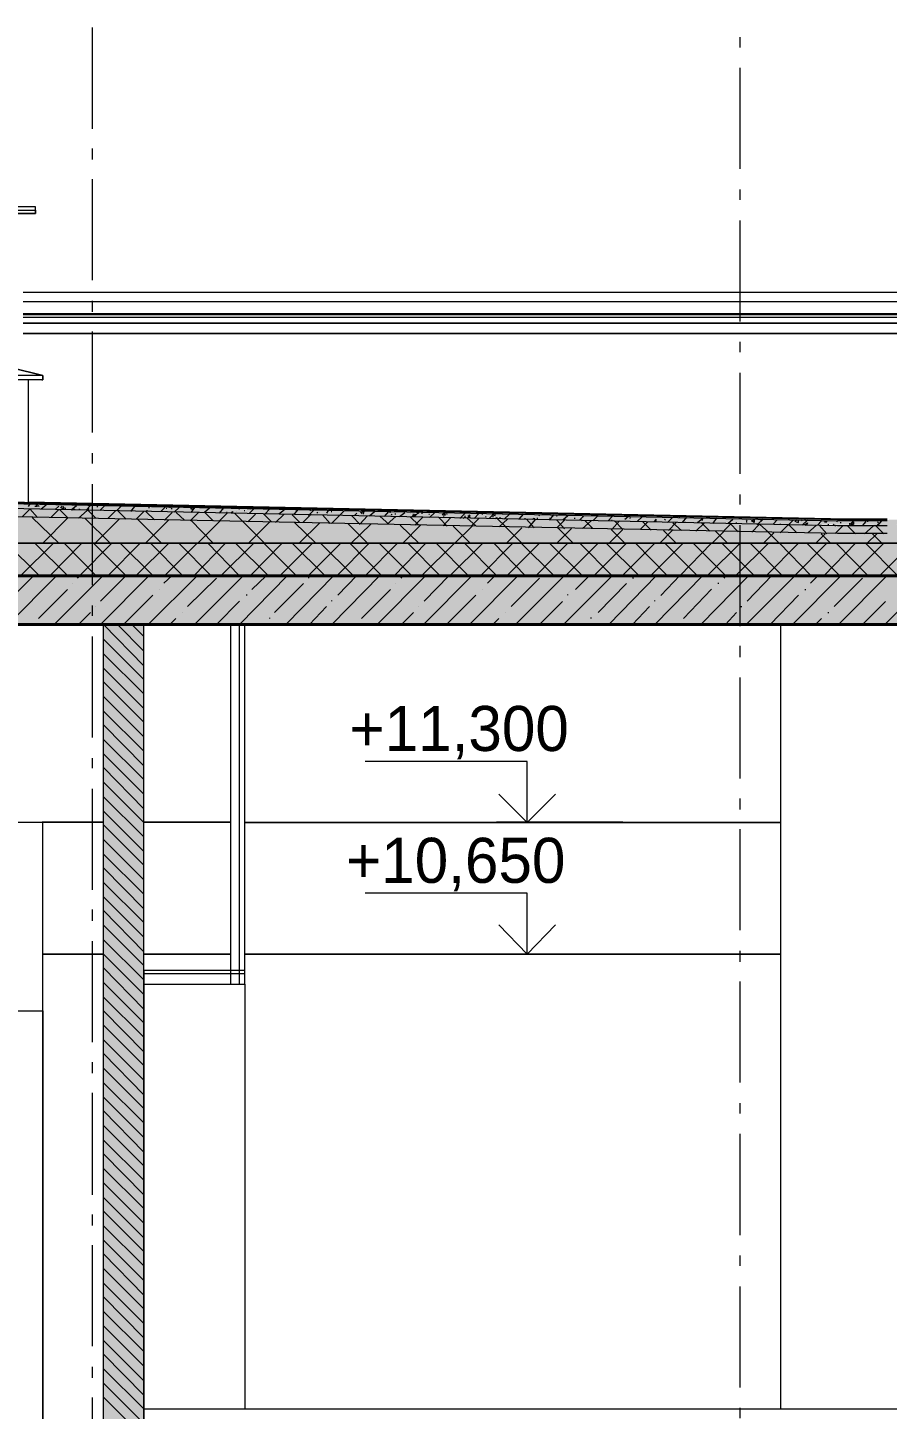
# Model space of a CAD drawing. Header units: millimetres. Extents: x -135211 to 49383, y -8033 to 228499.
# Drawn here: x -37917 to -33666, y 57053 to 63884 of the extents above; entities that cross this region are included whole.
import ezdxf

# ---------------------------------------------------------------- set-up
doc = ezdxf.new("R2010")
doc.units = ezdxf.units.MM
doc.layers.add('PDF _Геометрия', color=7, linetype='Continuous', true_color=0x1d1d1d)
doc.layers.add('PDF _Сплошная заливка', color=7, linetype='Continuous', true_color=0xffffff)
doc.layers.add('PDF _Текст', color=7, linetype='Continuous')

msp = doc.modelspace()

# ---------------------------------------------------------------- hatches: boundary and pattern name
at = {"layer": 'PDF _Сплошная заливка', "transparency": 33554559}
h = msp.add_hatch(color=256, dxfattribs=at)
h.paths.add_polyline_path([(-42196.6, 61619.7), (-42196.6, 61594.3), (-41993.4, 61594.3), (-41587.1, 61585.8), (-41388.1, 61581.6), (-40778.6, 61568.9), (-40579.6, 61564.7), (-39970, 61552), (-39771.1, 61547.7), (-39364.7, 61539.3), (-39165.8, 61535), (-38556.2, 61522.3), (-38357.2, 61518.1), (-37747.7, 61505.4), (-37548.7, 61501.2), (-36939.2, 61488.5), (-36740.2, 61484.2), (-36333.8, 61475.8), (-36134.9, 61471.5), (-35525.3, 61458.8), (-35326.4, 61454.6), (-34716.8, 61441.9), (-34517.8, 61437.7), (-34111.5, 61429.2), (-33620.4, 61425), (-33620.4, 61429.2), (-33273.3, 61429.2), (-33142.1, 61425), (-32896.6, 61420.7), (-32896.6, 61425), (-29442.4, 61492.7), (-29239.2, 61496.9), (-29040.2, 61501.2), (-28837.1, 61505.4), (-28638.1, 61509.6), (-28434.9, 61513.9), (-28236, 61518.1), (-28032.8, 61522.3), (-27833.8, 61526.6), (-27630.6, 61530.8), (-27431.7, 61535), (-27228.5, 61539.3), (-27029.5, 61543.5), (-26830.6, 61543.5), (-26830.6, 61564.7), (-27033.8, 61564.7), (-27863.5, 61547.7), (-28066.6, 61543.5), (-28896.3, 61526.6), (-29099.5, 61522.3), (-30136.6, 61501.2), (-30365.2, 61496.9), (-31529.3, 61475.8), (-31757.9, 61471.5), (-32922, 61450.4), (-33142.1, 61446.1), (-33142.1, 61450.4), (-33273.3, 61454.6), (-33535.8, 61454.6), (-33667, 61450.4), (-33912.5, 61446.1), (-33912.5, 61450.4), (-34111.5, 61454.6), (-34517.8, 61463.1), (-34716.8, 61467.3), (-35326.4, 61480), (-35525.3, 61484.2), (-36134.9, 61496.9), (-36333.8, 61501.2), (-36740.2, 61509.6), (-36939.2, 61513.9), (-37548.7, 61526.6), (-37747.7, 61530.8), (-38357.2, 61543.5), (-38556.2, 61547.7), (-39165.8, 61560.4), (-39364.7, 61564.7), (-39771.1, 61573.1), (-39970, 61577.4), (-40579.6, 61590.1), (-40778.6, 61594.3), (-41388.1, 61607), (-41587.1, 61611.2), (-41993.4, 61619.7)])
h.paths.add_polyline_path([(-47847.8, 61746.7), (-50231.8, 61796.3), (-50483, 61796.3), (-50483, 61772.1), (-50281.8, 61772.1), (-49469, 61755.1), (-49261.6, 61750.9), (-48245.7, 61729.7), (-47648.8, 61717), (-47648.8, 61742.4)])
h = msp.add_hatch(color=256, dxfattribs=at)
h.paths.add_polyline_path([(-42196.6, 61594.3), (-42196.6, 61552), (-41989.2, 61552), (-39500.2, 61501.2), (-39297, 61496.9), (-36807.9, 61446.1), (-36604.7, 61441.9), (-34115.7, 61391.1), (-33912.5, 61386.9), (-33620.4, 61382.6), (-33620.4, 61386.9), (-33510.4, 61391.1), (-33273.3, 61391.1), (-33146.3, 61386.9), (-32896.6, 61382.6), (-32896.6, 61386.9), (-32663.8, 61391.1), (-32435.2, 61395.3), (-32202.4, 61399.6), (-31745.2, 61408), (-31512.4, 61412.3), (-31283.8, 61416.5), (-31051, 61420.7), (-30593.8, 61429.2), (-30361, 61433.4), (-30132.4, 61437.7), (-29899.6, 61441.9), (-29442.4, 61450.4), (-29239.2, 61454.6), (-29040.2, 61458.8), (-28837.1, 61463.1), (-28638.1, 61467.3), (-28434.9, 61471.5), (-28236, 61475.8), (-28032.8, 61480), (-27833.8, 61484.2), (-27630.6, 61488.5), (-27431.7, 61492.7), (-27228.5, 61496.9), (-27029.5, 61501.2), (-26830.6, 61501.2), (-26830.6, 61543.5), (-27021.1, 61543.5), (-30136.6, 61475.8), (-30365.2, 61471.5), (-31529.3, 61450.4), (-31757.9, 61446.1), (-32922, 61425), (-33142.1, 61420.7), (-33142.1, 61425), (-33273.3, 61429.2), (-33535.8, 61429.2), (-33667, 61425), (-33912.5, 61420.7), (-33912.5, 61425), (-34111.5, 61429.2), (-34517.8, 61437.7), (-34716.8, 61441.9), (-35326.4, 61454.6), (-35525.3, 61458.8), (-36134.9, 61471.5), (-36333.8, 61475.8), (-36740.2, 61484.2), (-36939.2, 61488.5), (-37548.7, 61501.2), (-37747.7, 61505.4), (-38357.2, 61518.1), (-38556.2, 61522.3), (-39165.8, 61535), (-39364.7, 61539.3), (-39771.1, 61547.7), (-39970, 61552), (-40579.6, 61564.7), (-40778.6, 61568.9), (-41388.1, 61581.6), (-41587.1, 61585.8), (-41993.4, 61594.3)])
h.paths.add_polyline_path([(-47847.8, 61721.3), (-50232.2, 61771), (-50483, 61771), (-50483, 61734), (-50298.7, 61734), (-49367.4, 61712.8), (-49177, 61708.6), (-48245.7, 61687.4), (-47648.8, 61674.7), (-47648.8, 61717)])
h = msp.add_hatch(color=256, dxfattribs=at)
h.paths.add_polyline_path([(-42196.6, 61552), (-42196.6, 61336.1), (-26830.6, 61336.1), (-26830.6, 61501.2), (-27033.8, 61501.2), (-27863.5, 61484.2), (-28066.6, 61480), (-28896.3, 61463.1), (-29099.5, 61458.8), (-30136.6, 61437.7), (-30365.2, 61433.4), (-31529.3, 61412.3), (-31757.9, 61408), (-32922, 61386.9), (-33146.3, 61382.6), (-33146.3, 61386.9), (-33273.3, 61391.1), (-33535.8, 61391.1), (-33667, 61386.9), (-33912.5, 61382.6), (-33912.5, 61386.9), (-34115.7, 61391.1), (-36604.7, 61441.9), (-36807.9, 61446.1), (-39297, 61496.9), (-39500.2, 61501.2), (-41989.2, 61552)])
h.paths.add_polyline_path([(-49917.7, 61725.5), (-50250.5, 61732.9), (-50483, 61732.9), (-50483, 61336.1), (-47648.8, 61336.1), (-47648.8, 61674.7), (-47835.1, 61679), (-48216.1, 61687.4), (-48402.3, 61691.6), (-48973.8, 61704.3), (-49160, 61708.6), (-49731.5, 61721.3)])
h = msp.add_hatch(color=256, dxfattribs=at)
h.paths.add_polyline_path([(-47648.8, 61175.2), (-47648.8, 61335.9), (-50648.6, 61335.9), (-50648.6, 61175.2)])
h.paths.add_polyline_path([(-26648.6, 61175.2), (-26648.6, 61335.9), (-42196.6, 61335.9), (-42196.6, 61175.2)])
h = msp.add_hatch(color=256, dxfattribs=at)
h.paths.add_polyline_path([(-89594.3, 60933.9), (-89594.3, 61174.9), (-103546, 61174.9), (-103546, 60933.9)])
h.paths.add_polyline_path([(146.8, 60933.9), (146.8, 61174.9), (-22999.7, 61174.9), (-22999.7, 60933.9)])
h.paths.add_polyline_path([(-23351, 60933.9), (-23351, 61174.9), (-26352.2, 61174.9), (-26352.2, 60933.9)])
h.paths.add_polyline_path([(-26398.8, 60933.9), (-26398.8, 61174.9), (-44097.3, 61174.9), (-44097.3, 60933.9)])
h.paths.add_polyline_path([(-45350.3, 60933.9), (-45350.3, 61174.9), (-51128.4, 61174.9), (-51128.4, 60933.9)])
h.paths.add_polyline_path([(-77398.8, 60933.9), (-77398.8, 61174.9), (-79396.8, 61174.9), (-79396.8, 60933.9)])
h.paths.add_polyline_path([(-82897.6, 60933.9), (-82897.6, 61174.9), (-86097.8, 61174.9), (-86097.8, 60933.9)])

# ---------------------------------------------------------------- linework, layer by layer
at = {"layer": 'PDF _Геометрия', "color": 7, "lineweight": 9}
for points in [[(-37596.9, 63384.5), (-37596.9, 63884)], [(-34394.4, 63786.4), (-34394.4, 63837.2)], [(-34394.4, 63185.3), (-34394.4, 63684.8)], [(-37596.9, 63232.1), (-37596.9, 63287.2)], [(-37596.9, 62635.2), (-37596.9, 63134.8)], [(-34394.4, 63032.9), (-34394.4, 63083.7)], [(-40667.4, 62982), (-37877.7, 62982), (-37877.7, 62998.9), (-38618.7, 62998.9)], [(-37877.7, 62982), (-37877.7, 62965), (-40667.4, 62965), (-37877.7, 62965), (-37877.7, 62977.8)], [(-34394.4, 62431.7), (-34394.4, 62931.3)], [(-31428.8, 62575.4), (-37939.5, 62575.4)], [(-31428.8, 62528.8), (-37939.5, 62528.8)], [(-37596.9, 62478.6), (-37596.9, 62533.6)], [(-31428.8, 62469.5), (-37939.5, 62469.5)], [(-37939.5, 62465.3), (-31428.8, 62465.3)], [(-37939.5, 62452.6), (-31428.8, 62452.6)], [(-37596.9, 61881.7), (-37596.9, 62381.3)], [(-34394.4, 62279.3), (-34394.4, 62330.1)], [(-37846.7, 62143.6), (-37842.6, 62143.6), (-37842.6, 62164.8), (-37994.7, 62202.9), (-37842.6, 62164.8), (-40700, 62164.8)], [(-37842.6, 62164.8), (-37842.6, 62143.6), (-40700, 62143.6)], [(-34394.4, 61678.2), (-34394.4, 62177.7)], [(-37912.8, 61535.1), (-37912.8, 62144.6)], [(-37596.9, 61729.3), (-37596.9, 61780.1)], [(-33911.8, 61454.5), (-42196, 61623.8)], [(-37596.9, 61128.2), (-37596.9, 61627.8)], [(-42189.5, 61334.9), (-26822.4, 61334.9), (-26822.4, 61500), (-26822.4, 61542.4), (-26822.4, 61563.5), (-26822.4, 61567.8), (-26822.4, 61572), (-29811, 61508.5)], [(-34394.4, 61525.8), (-34394.4, 61576.6)], [(-37912.8, 61539.2), (-36824.8, 61513.9)], [(-37912.1, 61539.2), (-33789, 61454.5)], [(-34394.4, 60924.7), (-34394.4, 61424.3)], [(-33666.2, 61454.5), (-33911.7, 61454.5)], [(-42195, 61175), (-26646.9, 61175), (-26646.9, 61335.9), (-42195, 61335.9)], [(-37596.9, 60975.8), (-37596.9, 61026.6)], [(-37544.3, 60933.3), (-37544.3, 56975.1), (-37844.8, 56975.1)], [(-37344.4, 59155.1), (-36912.6, 59155.1), (-36912.6, 60933.1), (-37094.5, 60933.1)], [(-36915.4, 59155.6), (-36868.7, 59155.6), (-36868.7, 60933.5), (-36915.4, 60933.5)], [(-32701, 60933.8), (-34199.4, 60933.8)], [(-37596.9, 60374.7), (-37596.9, 60874.2)], [(-37541.3, 56974.6), (-37342.5, 56974.6), (-37342.5, 60932.8), (-37541.3, 60932.8)], [(-36863.6, 59154.7), (-36842.4, 59154.7), (-36842.4, 60932.7), (-36863.6, 60932.7)], [(-34192.6, 57055), (-34192.6, 60932.7), (-36842.9, 60932.7)], [(-34394.4, 60772.3), (-34394.4, 60827.3)], [(-34394.4, 60171.2), (-34394.4, 60670.7)], [(-37596.9, 60222.3), (-37596.9, 60273.1)], [(-35447.3, 59955.1), (-35447.3, 60255.6), (-36247.4, 60255.6)], [(-37596.9, 59621.2), (-37596.9, 60120.7)], [(-34394.4, 60018.8), (-34394.4, 60073.8)], [(-38094.8, 59955.3), (-37544.3, 59955.3), (-37844.8, 59955.3)], [(-38092.4, 59023.6), (-37842.6, 59023.6), (-37842.6, 56974.7), (-37842.6, 59303.1), (-37842.6, 59955), (-37994.7, 59955)], [(-35298.1, 59955.6), (-35598.5, 59955.6)], [(-35096.4, 59955.8), (-34973.5, 59955.8), (-35452, 59955.8)], [(-34394.4, 59421.9), (-34394.4, 59921.4)], [(-35447.3, 59303.9), (-35447.3, 59604.4), (-36247.4, 59604.4)], [(-37596.9, 59468.8), (-37596.9, 59523.8)], [(-37596.9, 58867.7), (-37596.9, 59367.2)], [(-35289.4, 59303), (-35589.7, 59303)], [(-34833.1, 59303.1), (-35442.7, 59303.1)], [(-34561.1, 59302.9), (-34832.2, 59302.9)], [(-34394.4, 59265.3), (-34394.4, 59320.3)], [(-37342.5, 59222.5), (-37342.5, 59205.5), (-37342.5, 59154.8), (-37342.5, 57055), (-37342.5, 57046.5), (-37342.5, 57038), (-37342.5, 56974.6)], [(-37341.9, 59154.7), (-36842.4, 59154.7), (-36842.4, 59205.5), (-36842.4, 59222.4), (-37341.9, 59222.4)], [(-36842.4, 59205.5), (-37341.9, 59205.5)], [(-34394.4, 58668.4), (-34394.4, 59167.9)], [(-36910.4, 59154.7), (-36842.4, 59154.7), (-36842.4, 57054.9)], [(-37596.9, 58715.3), (-37596.9, 58770.3)], [(-37596.9, 58114.2), (-37596.9, 58617.9)], [(-34394.4, 58515.9), (-34394.4, 58566.7)], [(-34394.4, 57914.8), (-34394.4, 58414.4)], [(-37596.9, 57961.8), (-37596.9, 58016.8)], [(-37596.9, 57364.9), (-37596.9, 57864.4)], [(-34394.4, 57762.5), (-34394.4, 57813.3)], [(-34394.4, 57161.4), (-34394.4, 57660.9)], [(-37596.9, 57208.3), (-37596.9, 57263.3)], [(-37596.9, 56611.4), (-37596.9, 57110.9)], [(-37342.6, 57055.1), (-26594.3, 57055.1), (-26594.3, 56974.6), (-37342.6, 56974.6)], [(-34394.4, 57009), (-34394.4, 57059.8)]]:
    msp.add_lwpolyline(points, dxfattribs=at)
for points in [[(-37939.5, 62423), (-31428.8, 62423)], [(-37939.5, 62372.2), (-31428.8, 62372.2)], [(-37344.4, 59955.2), (-36912.6, 59955.2)], [(-36842.9, 59954.8), (-34192.6, 59954.8)], [(-37844.8, 59303.4), (-37544.3, 59303.4)], [(-37344.4, 59303.2), (-36912.6, 59303.2)], [(-36842.9, 59302.9), (-34192.6, 59302.9)]]:
    msp.add_lwpolyline(points, close=True, dxfattribs=at)
at = {"layer": 'PDF _Геометрия', "color": 7, "lineweight": 20}
for points in [[(-33911.8, 61450.3), (-42196, 61619.6), (-33911.8, 61446)], [(-33911.8, 61420.7), (-42196, 61594.2)], [(-33911.8, 61382.5), (-42196, 61551.9)], [(-33666.2, 61450.2), (-33911.7, 61450.2)], [(-33666.2, 61446), (-33911.7, 61446)], [(-33666.2, 61420.6), (-33911.7, 61420.6)], [(-33666.2, 61382.5), (-33911.7, 61382.5)], [(-42195, 61175), (-26646.9, 61175)]]:
    msp.add_lwpolyline(points, dxfattribs=at)
at = {"layer": 'PDF _Геометрия', "lineweight": 9}
for points in [[(-37942, 61467.2), (-37904, 61505.4)], [(-37912.2, 61517.4), (-37904, 61530.1)], [(-37868.9, 61462.9), (-37906.9, 61505.1)], [(-37881.8, 61517.8), (-37868.9, 61517.8), (-37873, 61526.3)], [(-37877.1, 61517.2), (-37868.9, 61525.7)], [(-37864.3, 61521.4), (-37860.2, 61517.1)], [(-37850.2, 61504.3), (-37825.1, 61525.4)], [(-37801.7, 61462.9), (-37763.6, 61501)], [(-37780.6, 61501), (-37763.6, 61517.9)], [(-37719.8, 61462.1), (-37757.8, 61500.1)], [(-37754.3, 61509.4), (-37746.1, 61517.8)], [(-37750.2, 61508.7), (-37737.3, 61508.7), (-37741.4, 61517.2)], [(-37732.6, 61508.7), (-37728.5, 61508.7)], [(-37719.8, 61500.8), (-37719.8, 61500.8)], [(-37701.1, 61499.9), (-37675.9, 61521)], [(-37697.6, 61500.6), (-37684.7, 61504.8), (-37688.8, 61500.6)], [(-37693.4, 61500), (-37693.4, 61500)], [(-37665.5, 61458.6), (-37623.3, 61496.7)], [(-37662.5, 61500.4), (-37658.4, 61504.7)], [(-37626.8, 61500.2), (-37605.7, 61521.3)], [(-37614.5, 61496.6), (-37618.6, 61509.4)], [(-37618.6, 61496), (-37614.5, 61508.7)], [(-37579.4, 61458.4), (-37617.5, 61496.4)], [(-37614.5, 61517.8), (-37614.5, 61517.8)], [(-37574.7, 61513.4), (-37570.6, 61517.6)], [(-37560.8, 61496.9), (-37535.5, 61522.2)], [(-37487, 61495.9), (-37482.9, 61495.9), (-37521, 61457.8)], [(-37482.9, 61495.9), (-37482.9, 61495.9)], [(-37477.7, 61495.8), (-37456.5, 61517)], [(-37430.2, 61454), (-37472.5, 61496.3)], [(-37407.5, 61491.8), (-37386.4, 61517.3)], [(-37380.7, 61453.5), (-37342.5, 61491.6)], [(-37333.2, 61491.5), (-37324.9, 61495.8), (-37329.1, 61495.8)], [(-37289.8, 61450.3), (-37332.2, 61492.6)], [(-37316.2, 61509), (-37316.2, 61513.2)], [(-37298.6, 61492), (-37298.6, 61492)], [(-37258.4, 61491.7), (-37237.2, 61512.8)], [(-37240.4, 61449.2), (-37202.1, 61487.2)], [(-37232.5, 61508.5), (-37228.4, 61508.5)], [(-37215, 61512.7), (-37210.9, 61512.7)], [(-37206.2, 61504.2), (-37202.1, 61508.4)], [(-37192.3, 61488.3), (-37167, 61513.8)], [(-37140.7, 61449.4), (-37183.1, 61487.6)], [(-37113, 61446.1), (-37070.5, 61488.5)], [(-37109.8, 61504.9), (-37096.8, 61504.9), (-37096.8, 61513.3)], [(-37109.7, 61504.9), (-37105.6, 61513.4)], [(-37109.3, 61487.3), (-37088, 61512.7)], [(-37043.2, 61488.2), (-37017.8, 61509.4)], [(-37000.3, 61445.8), (-37042.8, 61488.1)], [(-36968.9, 61484.2), (-36947.7, 61509.6)], [(-36968.5, 61445.4), (-36930.1, 61483.5)], [(-36938.9, 61484.2), (-36938.9, 61484.2)], [(-36934.2, 61488.4), (-36930.1, 61488.4)], [(-36912.1, 61483.4), (-36903.8, 61491.8), (-36903.8, 61483.4)], [(-36851.1, 61440.8), (-36893.7, 61483.1)], [(-36886.2, 61492.4), (-36886.2, 61492.4)], [(-36872.8, 61505), (-36868.7, 61505)], [(-36846.5, 61496.4), (-36842.4, 61496.4)], [(-36819.8, 61484.1), (-36798.5, 61505.2)], [(-36816, 61500.5), (-36816, 61500.5)], [(-36745, 61479.5), (-36719.5, 61504.8)], [(-36719.5, 61491.5), (-36719.5, 61491.5)], [(-36674.8, 61479.7), (-36649.3, 61500.8)], [(-36600.5, 61475.7), (-36579.1, 61501.1)], [(-36525.7, 61475.3), (-36500.2, 61500.7)], [(-36521.9, 61496.6), (-36517.7, 61500.8)], [(-36521.9, 61500.2), (-36517.7, 61495.9)], [(-36486.8, 61483.7), (-36482.6, 61487.9)], [(-36473.9, 61487.9), (-36473.9, 61487.9)], [(-36438.3, 61484), (-36430, 61496.7)], [(-36416.6, 61491.8), (-36412.4, 61491.8)], [(-36376.6, 61471), (-36351, 61496.3)], [(-36368.6, 61495.8), (-36368.6, 61495.8)], [(-36315.9, 61496.8), (-36315.9, 61496.8)], [(-36302.1, 61471.2), (-36289.6, 61483.9)], [(-36271.6, 61488), (-36263.3, 61479.6)], [(-36267, 61487.3), (-36254.5, 61491.6), (-36258.7, 61478.9)], [(-36227.5, 61470.8), (-36201.9, 61491.9)], [(-36219.4, 61492.1), (-36219.4, 61492.1)], [(-36153.1, 61466.8), (-36131.7, 61492.2)], [(-36127.1, 61487.9), (-36122.9, 61487.9)], [(-36100.7, 61479.9), (-36096.6, 61479.9)], [(-36078.3, 61466.4), (-36052.7, 61487.6)], [(-36026.4, 61487.4), (-36026.4, 61487.4)], [(-36026.4, 61483.2), (-36026.4, 61483.2)], [(-36003.4, 61466.7), (-35982.5, 61487.8)], [(-35995, 61488.5), (-35982.5, 61484.2), (-35982.5, 61488.5)], [(-35986.7, 61487.2), (-35982.5, 61487.2)], [(-35969.1, 61483.5), (-35965, 61483.5)], [(-35929.2, 61462), (-35903.5, 61487.4)], [(-35868, 61475.7), (-35859.7, 61484.2)], [(-35863.4, 61475.1), (-35850.9, 61475.1), (-35855.1, 61483.6)], [(-35846.3, 61479.9), (-35842.1, 61479.9)], [(-35779.5, 61457.6), (-35754.4, 61483)], [(-35709.3, 61457.9), (-35684.2, 61483.3)], [(-35670.8, 61479.6), (-35666.6, 61479.6)], [(-35618.2, 61475.7), (-35614, 61479.9)], [(-35617.8, 61475.7), (-35605.2, 61471.4), (-35605.2, 61479.9)], [(-37763.6, 61335.3), (-37894.8, 61462.3)], [(-37719.8, 61458.4), (-37842.8, 61335.7)], [(-37509.2, 61335.2), (-37631.9, 61458)], [(-37465.3, 61453.5), (-37584, 61335)], [(-37254.7, 61335.2), (-37373.1, 61453.7)], [(-37219.6, 61449.9), (-37333.9, 61335.6)], [(-37000.3, 61335.1), (-37110.1, 61449.3)], [(-36965.2, 61445), (-37075, 61334.9)], [(-36745.9, 61335), (-36851.8, 61440.8)], [(-36827.6, 61441.1), (-36789.7, 61479.2)], [(-36719.5, 61441.3), (-36825.5, 61335.5)], [(-36710.8, 61441.3), (-36748.6, 61479.4)], [(-36691.4, 61436.7), (-36649.3, 61479)], [(-36570.4, 61437.6), (-36608.3, 61475.7)], [(-36491.4, 61335.6), (-36597, 61437.2)], [(-36473.9, 61433.5), (-36575.3, 61336.1)], [(-36555.7, 61437.3), (-36517.7, 61475.4)], [(-36530.7, 61475.4), (-36526.5, 61475.4)], [(-36421.2, 61432.5), (-36459.2, 61474.9)], [(-36415.4, 61433), (-36377.3, 61471.1)], [(-36237, 61335.5), (-36334.5, 61432.9)], [(-36219.4, 61428.5), (-36317, 61335.4)], [(-36272.1, 61428.2), (-36314.3, 61470.5)], [(-36275, 61428.6), (-36237, 61471)], [(-36131.7, 61428.7), (-36174, 61466.8)], [(-36138.9, 61428.5), (-36096.6, 61466.7)], [(-36118.3, 61474.5), (-36114.1, 61478.8)], [(-35982.5, 61335.4), (-36075.6, 61424.3)], [(-35973.7, 61424.9), (-36062.6, 61336)], [(-35982.5, 61423.7), (-36024.9, 61466)], [(-36017.2, 61471.1), (-36008.8, 61466.8)], [(-36013, 61478.9), (-36008.8, 61478.9)], [(-36012.6, 61470.3), (-36000.1, 61478.8), (-36004.2, 61466.1)], [(-36003.1, 61424.9), (-35965, 61463)], [(-35934, 61479.1), (-35929.9, 61479.1)], [(-35842.1, 61420), (-35884.5, 61462.3)], [(-35862.8, 61420.5), (-35824.6, 61462.9)], [(-35859.7, 61463.1), (-35859.7, 61467.3)], [(-35842.1, 61475.7), (-35842.1, 61475.7)], [(-35728.1, 61335.4), (-35813, 61420)], [(-35719.3, 61420), (-35804.2, 61335.3)], [(-35762.8, 61458.9), (-35754.4, 61463.1), (-35754.4, 61458.9)], [(-35754.4, 61466.1), (-35754.4, 61470.4)], [(-35701.7, 61420.5), (-35744.2, 61458.6)], [(-35741, 61470.2), (-35736.8, 61470.2)], [(-35740.6, 61463), (-35728.1, 61463), (-35732.3, 61475.7)], [(-35736.4, 61462.3), (-35728.1, 61475.1)], [(-35722.5, 61420.4), (-35684.2, 61458.5)], [(-35653.3, 61466.8), (-35649.1, 61466.8)], [(-35635, 61458.1), (-35614, 61479.3)], [(-35618.2, 61467.2), (-35614, 61467.2)], [(-35604.8, 61458.1), (-35596.5, 61462.3), (-35596.5, 61458.1)], [(-35552.6, 61415.5), (-35595.1, 61457.8)], [(-35586.3, 61416.1), (-35543.8, 61454.2)], [(-35583.1, 61462.2), (-35578.9, 61462.2)], [(-35570.1, 61475.5), (-35570.1, 61475.5)], [(-35560.2, 61453.5), (-35535, 61478.9)], [(-35473.6, 61335.3), (-35554, 61415.7)], [(-35552.6, 61462.1), (-35552.6, 61462.1)], [(-35473.6, 61411.5), (-35549.8, 61335.3)], [(-35485.8, 61453.8), (-35464.8, 61479.2)], [(-35460.3, 61458), (-35456.1, 61458)], [(-35412.2, 61411.8), (-35450, 61454.2)], [(-35441.2, 61411.2), (-35403.4, 61453.5)], [(-35420.6, 61454.2), (-35412.2, 61458.4), (-35412.2, 61454.2)], [(-35403.4, 61457.7), (-35403.4, 61457.7)], [(-35398.9, 61458.3), (-35394.6, 61458.3)], [(-35390.1, 61470.3), (-35385.9, 61474.5)], [(-35368.3, 61454.5), (-35368.3, 61454.5)], [(-35337.4, 61458.6), (-35333.2, 61458.6)], [(-35336.7, 61449.4), (-35315.7, 61474.8)], [(-35302.3, 61470.5), (-35298.1, 61470.5)], [(-35267.2, 61453.3), (-35263, 61449.1), (-35300.9, 61411)], [(-35263, 61406.8), (-35300.9, 61449.1)], [(-35219.2, 61335.2), (-35295.5, 61411.5)], [(-35270.7, 61450.3), (-35245.5, 61471.5)], [(-35214.6, 61458.6), (-35210.4, 61458.6)], [(-35187.6, 61449.2), (-35166.5, 61470.4)], [(-35179.5, 61449.9), (-35175.3, 61445.7)], [(-35173.5, 61408), (-35131.4, 61446.1)], [(-35166.5, 61462.6), (-35166.5, 61462.6)], [(-35122.7, 61407.3), (-35160.6, 61445.4)], [(-35121.6, 61445.9), (-35096.3, 61471.3)], [(-35047.2, 61446.2), (-35026.1, 61467.4)], [(-35041, 61335.2), (-34973.5, 61402.9), (-35015.7, 61445.2)], [(-35030.4, 61449.2), (-35026.1, 61449.2)], [(-35029, 61403), (-34991, 61445.4)], [(-34964.1, 61454.2), (-34947.2, 61467)], [(-34955.9, 61450), (-34955.9, 61450)], [(-34938.4, 61457.8), (-34938.4, 61462)], [(-34902.3, 61441.8), (-34877, 61467.2)], [(-34888.7, 61403), (-34850.7, 61441)], [(-34833.1, 61399.3), (-34875.4, 61441.6)], [(-34819.5, 61440.8), (-34806.8, 61453.5)], [(-34811, 61445.7), (-34806.8, 61445.7)], [(-34767.1, 61449.7), (-34762.9, 61453.9)], [(-34753.2, 61437.4), (-34727.8, 61462.8)], [(-34748.3, 61398.6), (-34710.3, 61436.7)], [(-34684, 61398.5), (-34726.3, 61436.6)], [(-34697, 61462), (-34692.7, 61462)], [(-34678.8, 61437.7), (-34657.6, 61463.1)], [(-34666.4, 61436.4), (-34666.4, 61440.7)], [(-34612.2, 61394.3), (-34569.9, 61436.6)], [(-34604.1, 61437.3), (-34578.7, 61458.5), (-34582.9, 61454.2)], [(-34587.4, 61457.9), (-34587.4, 61457.9)], [(-34587.1, 61457.8), (-34578.7, 61453.6)], [(-34543.6, 61394.7), (-34585.9, 61437.1)], [(-34582.9, 61450), (-34578.7, 61450)], [(-34529.7, 61433.3), (-34508.5, 61458.7)], [(-34476.5, 61394.8), (-34438.3, 61432.9)], [(-34455, 61432.9), (-34429.5, 61454.1)], [(-34403.2, 61391.1), (-34445.6, 61433.4)], [(-34442.5, 61432.3), (-34438.3, 61432.3)], [(-34412, 61433.4), (-34412, 61437.7)], [(-34376.9, 61432.6), (-34376.9, 61432.6)], [(-34363.6, 61445.2), (-34359.3, 61449.5)], [(-34363.6, 61441), (-34359.3, 61441)], [(-34341.8, 61450), (-34341.8, 61450)], [(-34336.1, 61390.5), (-34297.9, 61428.6)], [(-34310.9, 61428.6), (-34306.7, 61428.6)], [(-34305.8, 61428.5), (-34280.3, 61453.9)], [(-34254, 61390.2), (-34296.5, 61428.4)], [(-34293.4, 61449.1), (-34289.1, 61449.1)], [(-34231.4, 61428.7), (-34210.2, 61449.9)], [(-34218.9, 61441.5), (-34218.9, 61441.5)], [(-34196.9, 61428.7), (-34192.6, 61428.7)], [(-34195.8, 61386.1), (-34157.5, 61424.2)], [(-34156.7, 61424.1), (-34131.2, 61449.5)], [(-34113.6, 61386.6), (-34151.9, 61424.6)], [(-34122.2, 61441.6), (-34113.6, 61450)], [(-34117.6, 61440.9), (-34104.9, 61436.7), (-34104.9, 61449.4)], [(-34091.6, 61449.9), (-34087.3, 61445.7)], [(-34086.5, 61424.4), (-34061, 61449.8)], [(-34078.3, 61428.7), (-34069.8, 61424.4)], [(-34073.8, 61428), (-34061, 61436.4), (-34065.3, 61423.8)], [(-34059.7, 61386), (-34017.1, 61424.1)], [(-34012.1, 61424.6), (-33990.8, 61445.8)], [(-34008.4, 61424.7), (-34008.4, 61424.7)], [(-33964.5, 61381.5), (-34002.8, 61423.9)], [(-33977.5, 61441.5), (-33973.3, 61445.7)], [(-33977.3, 61441.5), (-33964.5, 61441.5), (-33964.5, 61445.7)], [(-33960, 61428.1), (-33955.7, 61428.1)], [(-33933.6, 61424.3), (-33929.4, 61428.5)], [(-33924.9, 61420.7), (-33920.6, 61424.9), (-33920.6, 61420.7)], [(-33923.9, 61382.4), (-33885.5, 61420.5)], [(-33916.1, 61441.2), (-33911.8, 61445.4)], [(-33898.6, 61437.4), (-33894.3, 61437.4)], [(-33824.1, 61382.1), (-33861.9, 61420.2)], [(-33858.5, 61419.6), (-33832.9, 61445)], [(-33854.7, 61432.4), (-33850.4, 61432.4)], [(-33815.3, 61420.2), (-33815.3, 61420.2)], [(-33788.5, 61420.5), (-33771.5, 61441.7)], [(-33778.5, 61381.6), (-33736.4, 61419.8)], [(-33762.7, 61441), (-33762.7, 61445.3)], [(-33683.7, 61382), (-33721.6, 61420.1)], [(-33718.6, 61420.2), (-33710, 61428.7), (-33710, 61420.2)], [(-33714.3, 61441.4), (-33710, 61437.1)], [(-33713.9, 61420.7), (-33692.5, 61446.1)], [(-35227.9, 61407.9), (-35300.1, 61335.9)], [(-34964.7, 61335.2), (-35032.2, 61402.9)], [(-34727.8, 61399.3), (-34791.3, 61335.8)], [(-34710.3, 61335.1), (-34773.7, 61398.6)], [(-34473.4, 61394.4), (-34532.7, 61335.1)], [(-34455.8, 61335.6), (-34515.2, 61395)], [(-34227.7, 61386.5), (-34278.7, 61335.8)], [(-34201.4, 61335.6), (-34256.7, 61390.6)], [(-33973.3, 61381.6), (-34019.5, 61335)], [(-33946.9, 61335.5), (-33993.2, 61382.1)], [(-33718.8, 61381.5), (-33765.2, 61335)], [(-33692.5, 61335.5), (-33738.9, 61382)], [(-37860.2, 61174.9), (-38021, 61335.8)], [(-37950.9, 61175.2), (-37790, 61336.1)], [(-37719.8, 61174.8), (-37880.9, 61335.7)], [(-37806.1, 61175.1), (-37649.6, 61335.9)], [(-37579.4, 61174.7), (-37736, 61335.6)], [(-37661.3, 61174.3), (-37500.4, 61335.2)], [(-37430.2, 61173.9), (-37591.2, 61334.8)], [(-37521.2, 61174.2), (-37360, 61335)], [(-37298.6, 61175.1), (-37459.2, 61336)], [(-37380.4, 61174.7), (-37219.6, 61335.6)], [(-37149.5, 61174.3), (-37310.3, 61335.2)], [(-37240.3, 61174.6), (-37079.3, 61335.5)], [(-37009.1, 61174.2), (-37170.2, 61335.1)], [(-37095.4, 61174.5), (-36938.9, 61335.4)], [(-36868.7, 61174.1), (-37025.3, 61335)], [(-36959.4, 61175.1), (-36798.5, 61335.9)], [(-36728.3, 61174.7), (-36889.3, 61335.5)], [(-36814.5, 61175), (-36658.1, 61335.8)], [(-36587.9, 61174.6), (-36748.6, 61335.4)], [(-36669.7, 61174.2), (-36509, 61335)], [(-36447.5, 61175.1), (-36608.4, 61336)], [(-36529.6, 61174.1), (-36368.6, 61334.9)], [(-36307.1, 61175), (-36468.3, 61335.9)], [(-36388.8, 61174.6), (-36228.2, 61335.5)], [(-36166.8, 61174.9), (-36323.3, 61335.7)], [(-36248.7, 61174.5), (-36087.8, 61335.4)], [(-36017.6, 61174.1), (-36178.6, 61335)], [(-36104.3, 61174.4), (-35947.4, 61335.2)], [(-35877.2, 61174), (-36037.8, 61334.9)], [(-35967.8, 61174.9), (-35807, 61335.8)], [(-35736.8, 61174.5), (-35897.7, 61335.4)], [(-35827.6, 61174.8), (-35666.6, 61335.7)], [(-35596.5, 61174.4), (-35757.5, 61335.3)], [(-35678.1, 61174), (-35517.5, 61334.9)], [(-35456.1, 61174.4), (-35612.6, 61335.2)], [(-35546.7, 61175.3), (-35385.9, 61336.1)], [(-35315.7, 61174.9), (-35476.6, 61335.7)], [(-35402.3, 61175.2), (-35245.5, 61336)], [(-35175.3, 61174.8), (-35335.9, 61335.6)], [(-35267.7, 60932.7), (-35026.1, 61174), (-35187, 61334.8)], [(-35257, 61174.4), (-35096.3, 61335.2)], [(-35116.9, 61174.2), (-34955.9, 61335.1)], [(-34894.5, 61175.2), (-35055.6, 61336.1)], [(-34976.1, 61174.8), (-34815.6, 61335.7)], [(-34754.1, 61175.1), (-34910.6, 61336)], [(-34836, 61174.7), (-34675.2, 61335.5)], [(-34605, 61174.3), (-34765.9, 61335.2)], [(-34691.6, 61174.6), (-34534.8, 61335.4)], [(-34464.6, 61174.2), (-34625.7, 61335.1)], [(-34555.1, 61175.1), (-34394.4, 61335.9)], [(-34324.2, 61174.7), (-34485, 61335.6)], [(-34414.9, 61175), (-34254, 61335.8)], [(-34183.8, 61174.6), (-34344.8, 61335.5)], [(-34266, 61174.2), (-34104.9, 61335.1)], [(-34043.4, 61174.5), (-34199.8, 61335.4)], [(-34125.2, 61174.1), (-33964.5, 61335)], [(-33903.1, 61175.1), (-34063.9, 61335.9)], [(-33980.8, 61174), (-33824.1, 61334.9)], [(-33762.7, 61175), (-33919.5, 61335.8)], [(-33844.3, 61174.6), (-33683.7, 61335.4)], [(-33613.5, 61174.2), (-33774.2, 61335.1)], [(-33704.1, 61174.5), (-33543.3, 61335.3)], [(-38013.6, 60933.8), (-37772.4, 61175.1)], [(-37983.5, 61077.7), (-37886.5, 61175.1)], [(-37785.5, 60933.9), (-37544.3, 61175.2)], [(-37671.2, 61162.4), (-37658.4, 61175.2)], [(-37557.4, 60934), (-37316.2, 61175.3)], [(-37557.1, 61048.3), (-37430.2, 61175.2)], [(-37320.5, 60932.7), (-37079.3, 61173.9)], [(-37244.5, 61137.2), (-37202.1, 61175.3)], [(-37126.8, 61022.3), (-36982.8, 61162.1)], [(-37092.3, 60932.7), (-36851.1, 61174)], [(-36868.8, 60933.5), (-36631.8, 61174.8)], [(-36809.3, 61106.3), (-36737.1, 61174.1)], [(-36640.6, 60933.6), (-36403.7, 61174.9)], [(-36526.5, 61162.2), (-36526.5, 61166.4)], [(-36412.5, 60933.6), (-36175.5, 61175)], [(-36383, 61077.5), (-36289.6, 61174.9)], [(-36188.5, 60933.8), (-35947.4, 61175)], [(-36069.8, 61162.3), (-36061.5, 61175)], [(-35960.3, 60933.8), (-35719.3, 61175.1)], [(-35955.8, 61048.1), (-35833.4, 61175.1)], [(-35732.2, 60933.9), (-35491.2, 61175.2)], [(-35643.6, 61137), (-35605.2, 61175.2)], [(-35525.7, 61022.2), (-35385.9, 61161.9)], [(-35504.6, 60933.9), (-35263, 61175.3)], [(-35208.2, 61106.2), (-35140.2, 61173.9)], [(-35044, 60933.5), (-34806.8, 61174.7)], [(-34925.1, 61161.4), (-34920.9, 61165.6)], [(-34815.9, 60933.5), (-34578.7, 61174.8)], [(-34785.8, 61077.4), (-34692.7, 61174.8)], [(-34587.7, 60933.6), (-34350.5, 61174.9)], [(-34473.1, 61162.1), (-34464.6, 61174.8)], [(-34363.7, 60933.7), (-34122.4, 61174.9)], [(-34359.1, 61047.9), (-34236.5, 61174.9)], [(-34135.6, 60933.8), (-33894.3, 61175)], [(-34046.7, 61136.9), (-34008.4, 61175)], [(-33928.7, 61022.1), (-33789, 61161.8)], [(-33907.4, 60933.8), (-33666.2, 61175.1)], [(-33679.2, 60933.9), (-33438, 61175.1)], [(-37863.9, 60962.5), (-37719.8, 61106.4)], [(-37693.4, 61136.6), (-37693.4, 61136.6)], [(-37442.8, 60933.9), (-37298.6, 61077.8)], [(-37263.5, 61106.6), (-37263.5, 61106.6)], [(-36833.6, 61076.6), (-36833.6, 61080.8)], [(-36696.9, 60992.3), (-36552.8, 61136.3)], [(-36267, 60962.4), (-36122.9, 61106.3)], [(-36096.6, 61136.4), (-36096.6, 61136.4)], [(-35845.9, 60933.7), (-35701.7, 61077.7)], [(-35666.6, 61106.4), (-35666.6, 61106.4)], [(-35245.5, 61077.8), (-35245.5, 61082)], [(-35095.8, 60992.2), (-34955.9, 61136.1)], [(-34674.6, 60963.6), (-34534.8, 61107.5)], [(-34503.9, 61137), (-34499.7, 61137)], [(-34244.7, 60933.5), (-34104.9, 61077.5)], [(-34074, 61106.9), (-34069.8, 61106.9)], [(-37579.4, 61022.4), (-37579.4, 61022.4)], [(-36982.8, 60933.5), (-36868.7, 61047.8)], [(-36523.7, 60933.1), (-36438.8, 61022.1)], [(-36412.4, 61048), (-36412.4, 61052.2)], [(-35982.5, 61022.2), (-35982.5, 61022.2)], [(-35386, 60933.4), (-35271.8, 61047.7)], [(-34926.4, 60933), (-34841.9, 61021.9)], [(-34815.6, 61047.8), (-34815.6, 61052)], [(-34389.9, 61022.6), (-34385.6, 61022.6)], [(-33789.1, 60933.2), (-33674.9, 61047.5)], [(-37895.3, 60933.8), (-37895.3, 60938.1)], [(-37664.9, 60932.9), (-37605.7, 60992.2)], [(-37214, 60933.9), (-37184.6, 60963.6)], [(-37149.5, 60992.3), (-37149.5, 60992.3)], [(-36754.6, 60933.6), (-36754.6, 60933.6)], [(-36719.5, 60962.3), (-36719.5, 60966.5)], [(-36298.4, 60933.7), (-36298.4, 60937.9)], [(-36067.9, 60932.8), (-36008.8, 60992)], [(-35617, 60933.8), (-35587.7, 60963.4)], [(-35552.6, 60992.2), (-35552.6, 60992.2)], [(-35157.8, 60933.4), (-35157.8, 60933.4)], [(-35131.4, 60963.6), (-35131.4, 60967.8)], [(-34701.5, 60933.5), (-34701.5, 60937.8)], [(-34467.1, 60932.6), (-34412, 60991.9)], [(-34020.6, 60933.6), (-33990.8, 60963.2)], [(-33960, 60992.7), (-33955.7, 60992.7)], [(-37342.5, 60729.6), (-37541.3, 60932.8)], [(-37342.5, 60801.5), (-37473.6, 60932.8)], [(-37342.5, 60873.5), (-37401.9, 60932.8)], [(-37342.5, 60661.9), (-37541.3, 60860.8)], [(-37342.5, 60589.9), (-37541.3, 60788.8)], [(-37342.5, 60517.9), (-37541.3, 60716.9)], [(-37342.5, 60450.2), (-37541.3, 60649.2)], [(-37342.5, 60378.2), (-37541.3, 60577.2)], [(-37342.5, 60306.2), (-37541.3, 60505.2)], [(-37342.5, 60234.3), (-37541.3, 60437.5)], [(-37342.5, 60166.5), (-37541.3, 60365.5)], [(-37342.5, 60094.6), (-37541.3, 60293.5)], [(-37342.5, 60022.6), (-37541.3, 60225.8)], [(-37342.5, 59954.9), (-37541.3, 60153.8)], [(-37342.5, 59882.9), (-37541.3, 60081.9)], [(-37342.5, 59811), (-37541.3, 60009.9)], [(-37342.5, 59743.2), (-37541.3, 59942.2)], [(-37342.5, 59671.2), (-37541.3, 59870.2)], [(-37342.5, 59599.3), (-37541.3, 59798.3)], [(-37342.5, 59527.3), (-37541.3, 59730.5)], [(-37342.5, 59459.6), (-37541.3, 59658.5)], [(-37342.5, 59387.6), (-37541.3, 59586.6)], [(-37342.5, 59315.6), (-37541.3, 59518.8)], [(-37342.5, 59247.9), (-37541.3, 59446.8)], [(-37342.5, 59175.9), (-37541.3, 59374.9)], [(-37342.5, 59104), (-37541.3, 59302.9)], [(-37342.5, 59032), (-37541.3, 59235.2)], [(-37342.5, 58964.2), (-37541.3, 59163.3)], [(-37342.5, 58892.3), (-37541.3, 59091.3)], [(-37342.5, 58820.3), (-37541.3, 59023.5)], [(-37342.5, 58752.6), (-37541.3, 58951.6)], [(-37342.5, 58680.6), (-37541.3, 58879.6)], [(-37342.5, 58608.6), (-37541.3, 58811.8)], [(-37342.5, 58540.9), (-37541.3, 58739.9)], [(-37342.5, 58469), (-37541.3, 58667.9)], [(-37342.5, 58397), (-37541.3, 58595.9)], [(-37342.5, 58325), (-37541.3, 58528.2)], [(-37342.5, 58257.3), (-37541.3, 58456.3)], [(-37342.5, 58185.3), (-37541.3, 58384.3)], [(-37342.5, 58113.3), (-37541.3, 58316.5)], [(-37342.5, 58045.6), (-37541.3, 58244.6)], [(-37342.5, 57973.6), (-37541.3, 58172.6)], [(-37342.5, 57901.7), (-37541.3, 58100.6)], [(-37342.5, 57834), (-37541.3, 58032.9)], [(-37342.5, 57762), (-37541.3, 57960.9)], [(-37342.5, 57690), (-37541.3, 57889)], [(-37342.5, 57618.1), (-37541.3, 57821.3)], [(-37342.5, 57550.3), (-37541.3, 57749.3)], [(-37342.5, 57478.3), (-37541.3, 57677.3)], [(-37342.5, 57406.4), (-37541.3, 57609.6)], [(-37342.5, 57338.6), (-37541.3, 57537.6)], [(-37342.5, 57266.7), (-37541.3, 57465.6)], [(-37342.5, 57194.7), (-37541.3, 57393.7)], [(-37342.5, 57122.7), (-37541.3, 57325.9)], [(-37342.5, 57055), (-37541.3, 57253.9)], [(-37342.5, 56983.1), (-37541.3, 57182)], [(-37645.5, 56733.7), (-37403.9, 56975), (-37543.8, 57114.7)]]:
    msp.add_lwpolyline(points, dxfattribs=at)
for points in [[(-34324.2, 61449.9), (-34324.2, 61437.2), (-34337, 61445.7)], [(-33832.9, 61440.8), (-33832.9, 61428), (-33845.7, 61428)]]:
    msp.add_lwpolyline(points, close=True, dxfattribs=at)
at = {"layer": 'PDF _Геометрия', "color": 7, "lineweight": 40}
msp.add_lwpolyline([(-44091.7, 60933), (-26392.5, 60933), (-26392.5, 61174.4), (-44091.7, 61174.4)], dxfattribs=at)
at = {"layer": 'PDF _Геометрия', "color": 7, "lineweight": 18}
for points in [[(-35447.3, 59955.1), (-35587, 60094.8)], [(-35446.9, 59955), (-35306.9, 60094.7)], [(-35447.3, 59303.9), (-35587, 59447.8)], [(-35446.9, 59303.8), (-35306.9, 59447.7)]]:
    msp.add_lwpolyline(points, dxfattribs=at)
at = {"layer": 'PDF _Сплошная заливка', "lineweight": 5, "transparency": 33554559}
msp.add_solid([(-37541.3, 60932.8), (-37342.5, 60932.8), (-37541.3, 56974.6), (-37342.5, 56974.6)], dxfattribs=at)

# ---------------------------------------------------------------- texts
at = {"layer": 'PDF _Текст', "char_height": 222.7, "attachment_point": 4, "style": ''}
for s, insert in [('+11,300', (-36325.7, 60398.5)), ('+10,650', (-36342.6, 59746.6))]:
    msp.add_mtext(s, dxfattribs=dict(at, insert=insert))

doc.saveas('drawing.dxf')
